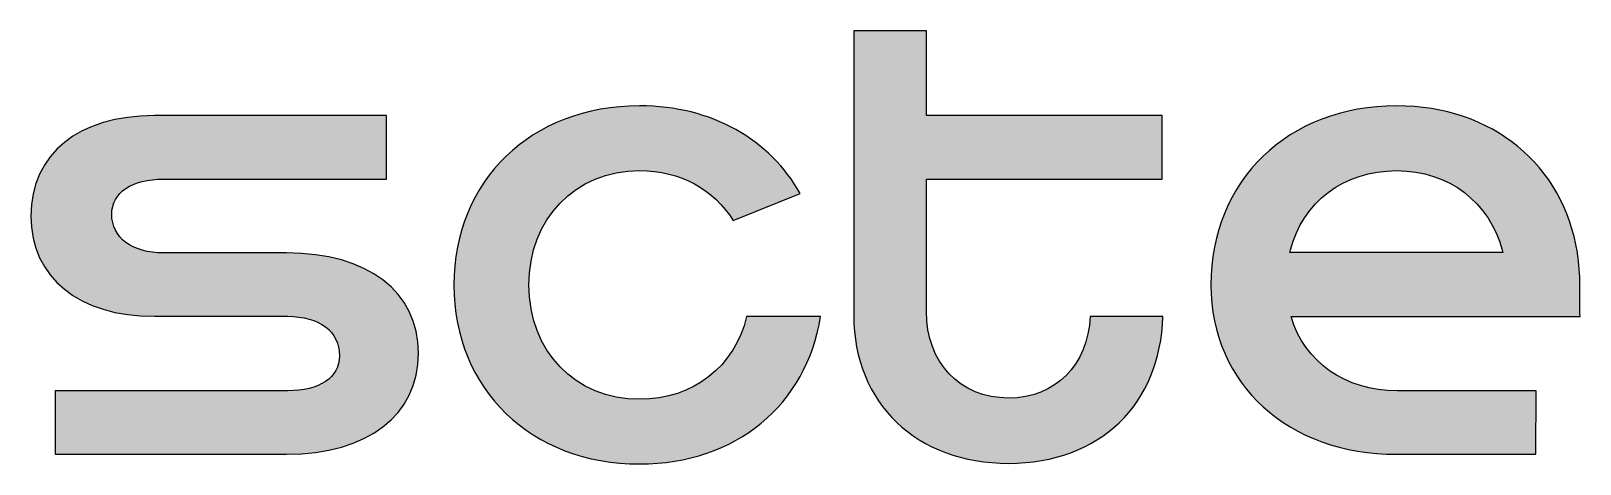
# Model space of a CAD drawing. Header units: millimetres. Extents: x 1841 to 1977, y -2528 to -2309.
# Drawn here: x 1898.78 to 1911.47, y -2489.17 to -2485.62 of the extents above; entities that cross this region are included whole.
import ezdxf

# ---------------------------------------------------------------- set-up
doc = ezdxf.new("R2010")
doc.units = ezdxf.units.MM
doc.layers.add('LASER$cut', color=1, linetype='Continuous', lineweight=0, true_color=0xff0000)
doc.layers.add('LASER$engrave', color=7, linetype='Continuous')

# ---------------------------------------------------------------- blocks, each defined once
blk = doc.blocks.new('Block 01')
at = {"layer": 'LASER$engrave'}
for points in [[(-2.683, 39.814), (-2.702, 39.815), (-2.72, 39.815), (-2.739, 39.816), (-2.757, 39.818), (-2.775, 39.82), (-2.792, 39.822), (-2.81, 39.825), (-2.827, 39.828), (-2.844, 39.831), (-2.861, 39.835), (-2.878, 39.839), (-2.894, 39.844), (-2.911, 39.849), (-2.926, 39.855), (-2.942, 39.86), (-2.958, 39.867), (-2.973, 39.873), (-2.988, 39.88), (-3.003, 39.887), (-3.017, 39.895), (-3.032, 39.903), (-3.046, 39.911), (-3.059, 39.92), (-3.073, 39.929), (-3.086, 39.938), (-3.099, 39.948), (-3.112, 39.958), (-3.124, 39.968), (-3.136, 39.979), (-3.148, 39.99), (-3.159, 40.001), (-3.171, 40.013), (-3.182, 40.024), (-3.192, 40.037), (-3.203, 40.049), (-3.213, 40.062), (-3.222, 40.075), (-3.232, 40.088), (-3.241, 40.102), (-3.25, 40.116), (-3.258, 40.13), (-3.266, 40.145), (-3.274, 40.159), (-3.282, 40.174), (-3.289, 40.19), (-3.296, 40.205), (-3.302, 40.221), (-3.308, 40.237), (-3.314, 40.253), (-3.32, 40.269), (-3.325, 40.286), (-3.329, 40.303), (-3.334, 40.32), (-3.338, 40.338), (-3.341, 40.355), (-3.345, 40.373), (-3.348, 40.391), (-3.35, 40.409), (-3.352, 40.428), (-3.354, 40.447), (-3.355, 40.465), (-3.356, 40.485), (-3.357, 40.504), (-3.357, 40.523), (-3.357, 41.609), (-1.424, 41.609), (-1.424, 42.129), (-3.357, 42.129), (-3.357, 42.823), (-3.952, 42.823), (-3.952, 40.493), (-3.952, 40.46), (-3.95, 40.426), (-3.949, 40.393), (-3.946, 40.361), (-3.943, 40.328), (-3.939, 40.296), (-3.934, 40.265), (-3.928, 40.233), (-3.922, 40.203), (-3.915, 40.172), (-3.908, 40.142), (-3.899, 40.113), (-3.891, 40.083), (-3.881, 40.055), (-3.871, 40.026), (-3.86, 39.998), (-3.848, 39.971), (-3.836, 39.944), (-3.823, 39.917), (-3.809, 39.891), (-3.795, 39.865), (-3.781, 39.84), (-3.765, 39.815), (-3.749, 39.791), (-3.733, 39.767), (-3.715, 39.744), (-3.698, 39.721), (-3.679, 39.699), (-3.66, 39.677), (-3.641, 39.656), (-3.621, 39.635), (-3.6, 39.615), (-3.579, 39.595), (-3.557, 39.576), (-3.535, 39.557), (-3.512, 39.539), (-3.489, 39.522), (-3.465, 39.505), (-3.441, 39.488), (-3.416, 39.472), (-3.39, 39.457), (-3.364, 39.442), (-3.338, 39.428), (-3.311, 39.415), (-3.284, 39.402), (-3.256, 39.39), (-3.228, 39.378), (-3.199, 39.367), (-3.17, 39.357), (-3.14, 39.347), (-3.11, 39.338), (-3.08, 39.329), (-3.049, 39.321), (-3.018, 39.314), (-2.986, 39.307), (-2.954, 39.301), (-2.921, 39.296), (-2.888, 39.292), (-2.855, 39.288), (-2.821, 39.285), (-2.787, 39.282), (-2.753, 39.28), (-2.718, 39.279), (-2.683, 39.279), (-2.648, 39.279), (-2.614, 39.28), (-2.579, 39.282), (-2.546, 39.285), (-2.512, 39.288), (-2.479, 39.292), (-2.447, 39.296), (-2.414, 39.301), (-2.383, 39.307), (-2.351, 39.314), (-2.32, 39.321), (-2.29, 39.329), (-2.26, 39.337), (-2.23, 39.346), (-2.201, 39.356), (-2.172, 39.366), (-2.144, 39.377), (-2.116, 39.389), (-2.089, 39.401), (-2.062, 39.414), (-2.035, 39.427), (-2.009, 39.441), (-1.984, 39.456), (-1.959, 39.471), (-1.934, 39.486), (-1.91, 39.503), (-1.887, 39.52), (-1.864, 39.537), (-1.842, 39.555), (-1.82, 39.573), (-1.798, 39.592), (-1.777, 39.612), (-1.757, 39.632), (-1.737, 39.652), (-1.718, 39.674), (-1.699, 39.695), (-1.681, 39.717), (-1.663, 39.74), (-1.646, 39.763), (-1.63, 39.786), (-1.614, 39.811), (-1.599, 39.835), (-1.584, 39.86), (-1.57, 39.885), (-1.556, 39.911), (-1.543, 39.938), (-1.531, 39.964), (-1.519, 39.992), (-1.508, 40.019), (-1.498, 40.047), (-1.488, 40.076), (-1.479, 40.105), (-1.47, 40.134), (-1.462, 40.164), (-1.455, 40.194), (-1.448, 40.224), (-1.442, 40.255), (-1.437, 40.287), (-1.432, 40.318), (-1.428, 40.35), (-1.425, 40.382), (-1.423, 40.415), (-1.421, 40.448), (-1.419, 40.482), (-2.015, 40.482), (-2.016, 40.463), (-2.017, 40.445), (-2.019, 40.427), (-2.021, 40.409), (-2.023, 40.392), (-2.026, 40.374), (-2.029, 40.357), (-2.033, 40.34), (-2.037, 40.323), (-2.041, 40.306), (-2.045, 40.29), (-2.05, 40.274), (-2.055, 40.258), (-2.061, 40.242), (-2.066, 40.226), (-2.073, 40.211), (-2.079, 40.196), (-2.086, 40.181), (-2.093, 40.167), (-2.1, 40.152), (-2.108, 40.138), (-2.116, 40.124), (-2.124, 40.111), (-2.133, 40.097), (-2.142, 40.084), (-2.151, 40.071), (-2.16, 40.059), (-2.17, 40.046), (-2.18, 40.034), (-2.19, 40.023), (-2.201, 40.011), (-2.212, 40), (-2.223, 39.989), (-2.234, 39.979), (-2.246, 39.968), (-2.258, 39.958), (-2.27, 39.949), (-2.282, 39.939), (-2.295, 39.93), (-2.308, 39.922), (-2.321, 39.913), (-2.334, 39.905), (-2.348, 39.897), (-2.362, 39.89), (-2.376, 39.883), (-2.39, 39.876), (-2.405, 39.869), (-2.419, 39.863), (-2.434, 39.857), (-2.45, 39.852), (-2.465, 39.847), (-2.481, 39.842), (-2.496, 39.838), (-2.512, 39.834), (-2.529, 39.83), (-2.545, 39.827), (-2.562, 39.824), (-2.578, 39.821), (-2.595, 39.819), (-2.613, 39.817), (-2.63, 39.816), (-2.647, 39.815), (-2.665, 39.815)], [(-5.707, 39.804), (-5.732, 39.805), (-5.756, 39.806), (-5.78, 39.807), (-5.804, 39.809), (-5.828, 39.812), (-5.852, 39.815), (-5.875, 39.818), (-5.898, 39.822), (-5.921, 39.827), (-5.943, 39.832), (-5.966, 39.838), (-5.988, 39.845), (-6.009, 39.851), (-6.031, 39.859), (-6.052, 39.866), (-6.072, 39.875), (-6.093, 39.884), (-6.113, 39.893), (-6.133, 39.903), (-6.152, 39.913), (-6.172, 39.924), (-6.19, 39.935), (-6.209, 39.946), (-6.227, 39.958), (-6.245, 39.971), (-6.262, 39.984), (-6.279, 39.997), (-6.296, 40.011), (-6.313, 40.025), (-6.329, 40.04), (-6.344, 40.055), (-6.359, 40.07), (-6.374, 40.086), (-6.389, 40.102), (-6.403, 40.119), (-6.416, 40.136), (-6.43, 40.153), (-6.442, 40.171), (-6.455, 40.189), (-6.467, 40.207), (-6.478, 40.226), (-6.49, 40.245), (-6.5, 40.265), (-6.51, 40.285), (-6.52, 40.305), (-6.53, 40.325), (-6.538, 40.346), (-6.547, 40.367), (-6.555, 40.388), (-6.562, 40.41), (-6.569, 40.432), (-6.576, 40.454), (-6.582, 40.477), (-6.587, 40.5), (-6.592, 40.523), (-6.597, 40.546), (-6.601, 40.569), (-6.604, 40.593), (-6.607, 40.617), (-6.61, 40.642), (-6.612, 40.666), (-6.613, 40.691), (-6.614, 40.716), (-6.614, 40.741), (-6.614, 40.767), (-6.613, 40.792), (-6.612, 40.816), (-6.61, 40.841), (-6.607, 40.865), (-6.604, 40.889), (-6.601, 40.913), (-6.597, 40.937), (-6.592, 40.96), (-6.587, 40.983), (-6.582, 41.006), (-6.576, 41.028), (-6.569, 41.051), (-6.562, 41.073), (-6.555, 41.094), (-6.547, 41.116), (-6.538, 41.137), (-6.53, 41.157), (-6.52, 41.178), (-6.51, 41.198), (-6.5, 41.218), (-6.49, 41.237), (-6.478, 41.256), (-6.467, 41.275), (-6.455, 41.294), (-6.442, 41.312), (-6.43, 41.329), (-6.416, 41.347), (-6.403, 41.364), (-6.389, 41.38), (-6.374, 41.397), (-6.359, 41.412), (-6.344, 41.428), (-6.329, 41.443), (-6.313, 41.457), (-6.296, 41.472), (-6.279, 41.485), (-6.262, 41.499), (-6.245, 41.512), (-6.227, 41.524), (-6.209, 41.536), (-6.19, 41.548), (-6.172, 41.559), (-6.152, 41.57), (-6.133, 41.58), (-6.113, 41.59), (-6.093, 41.599), (-6.072, 41.608), (-6.052, 41.616), (-6.031, 41.624), (-6.009, 41.631), (-5.988, 41.638), (-5.966, 41.644), (-5.943, 41.65), (-5.921, 41.655), (-5.898, 41.66), (-5.875, 41.664), (-5.852, 41.668), (-5.828, 41.671), (-5.804, 41.674), (-5.78, 41.676), (-5.756, 41.677), (-5.732, 41.678), (-5.707, 41.678), (-5.676, 41.678), (-5.645, 41.676), (-5.614, 41.674), (-5.584, 41.671), (-5.554, 41.667), (-5.525, 41.662), (-5.496, 41.657), (-5.468, 41.65), (-5.44, 41.643), (-5.412, 41.635), (-5.385, 41.626), (-5.358, 41.616), (-5.332, 41.605), (-5.307, 41.594), (-5.282, 41.582), (-5.257, 41.569), (-5.233, 41.556), (-5.209, 41.541), (-5.186, 41.526), (-5.164, 41.511), (-5.142, 41.494), (-5.121, 41.477), (-5.1, 41.459), (-5.08, 41.441), (-5.06, 41.422), (-5.041, 41.402), (-5.023, 41.382), (-5.005, 41.361), (-4.988, 41.339), (-4.972, 41.317), (-4.956, 41.294), (-4.941, 41.27), (-4.391, 41.49), (-4.415, 41.531), (-4.44, 41.571), (-4.466, 41.61), (-4.494, 41.648), (-4.523, 41.685), (-4.538, 41.703), (-4.553, 41.721), (-4.569, 41.738), (-4.585, 41.755), (-4.617, 41.789), (-4.651, 41.821), (-4.686, 41.853), (-4.722, 41.883), (-4.759, 41.912), (-4.798, 41.94), (-4.837, 41.966), (-4.877, 41.991), (-4.919, 42.015), (-4.961, 42.038), (-5.005, 42.059), (-5.049, 42.079), (-5.095, 42.098), (-5.141, 42.115), (-5.188, 42.131), (-5.236, 42.145), (-5.285, 42.159), (-5.335, 42.17), (-5.386, 42.18), (-5.438, 42.189), (-5.49, 42.196), (-5.543, 42.201), (-5.597, 42.205), (-5.652, 42.208), (-5.707, 42.209), (-5.748, 42.208), (-5.789, 42.207), (-5.83, 42.205), (-5.87, 42.202), (-5.91, 42.198), (-5.949, 42.193), (-5.988, 42.187), (-6.027, 42.181), (-6.065, 42.173), (-6.103, 42.165), (-6.14, 42.156), (-6.177, 42.147), (-6.213, 42.136), (-6.249, 42.125), (-6.284, 42.113), (-6.319, 42.1), (-6.353, 42.086), (-6.387, 42.072), (-6.42, 42.057), (-6.453, 42.041), (-6.485, 42.024), (-6.517, 42.007), (-6.548, 41.989), (-6.578, 41.97), (-6.608, 41.951), (-6.638, 41.931), (-6.666, 41.91), (-6.694, 41.889), (-6.722, 41.867), (-6.749, 41.844), (-6.775, 41.821), (-6.801, 41.797), (-6.825, 41.772), (-6.85, 41.747), (-6.873, 41.721), (-6.896, 41.694), (-6.919, 41.667), (-6.94, 41.639), (-6.961, 41.611), (-6.981, 41.582), (-7.001, 41.553), (-7.019, 41.523), (-7.037, 41.493), (-7.054, 41.462), (-7.071, 41.43), (-7.087, 41.398), (-7.102, 41.365), (-7.116, 41.332), (-7.129, 41.299), (-7.142, 41.265), (-7.153, 41.23), (-7.164, 41.195), (-7.174, 41.16), (-7.184, 41.124), (-7.192, 41.087), (-7.2, 41.051), (-7.206, 41.013), (-7.212, 40.976), (-7.217, 40.938), (-7.221, 40.899), (-7.225, 40.86), (-7.227, 40.821), (-7.228, 40.781), (-7.229, 40.741), (-7.228, 40.701), (-7.227, 40.662), (-7.225, 40.622), (-7.221, 40.583), (-7.217, 40.545), (-7.212, 40.507), (-7.206, 40.469), (-7.2, 40.432), (-7.192, 40.395), (-7.184, 40.359), (-7.174, 40.323), (-7.164, 40.287), (-7.153, 40.252), (-7.142, 40.218), (-7.129, 40.184), (-7.116, 40.15), (-7.102, 40.117), (-7.087, 40.085), (-7.071, 40.053), (-7.054, 40.021), (-7.037, 39.99), (-7.019, 39.959), (-7.001, 39.93), (-6.981, 39.9), (-6.961, 39.871), (-6.94, 39.843), (-6.919, 39.815), (-6.896, 39.788), (-6.873, 39.762), (-6.85, 39.736), (-6.825, 39.711), (-6.801, 39.686), (-6.775, 39.662), (-6.749, 39.639), (-6.722, 39.616), (-6.694, 39.594), (-6.666, 39.572), (-6.638, 39.552), (-6.608, 39.532), (-6.578, 39.512), (-6.548, 39.493), (-6.517, 39.475), (-6.485, 39.458), (-6.453, 39.442), (-6.42, 39.426), (-6.387, 39.411), (-6.353, 39.396), (-6.319, 39.383), (-6.284, 39.37), (-6.249, 39.358), (-6.213, 39.346), (-6.177, 39.336), (-6.14, 39.326), (-6.103, 39.317), (-6.065, 39.309), (-6.027, 39.302), (-5.988, 39.295), (-5.949, 39.29), (-5.91, 39.285), (-5.87, 39.281), (-5.83, 39.278), (-5.789, 39.276), (-5.748, 39.274), (-5.707, 39.274), (-5.67, 39.274), (-5.633, 39.275), (-5.597, 39.277), (-5.561, 39.28), (-5.526, 39.283), (-5.49, 39.287), (-5.455, 39.291), (-5.421, 39.296), (-5.387, 39.302), (-5.353, 39.309), (-5.319, 39.316), (-5.286, 39.324), (-5.253, 39.332), (-5.221, 39.342), (-5.189, 39.351), (-5.158, 39.362), (-5.126, 39.373), (-5.096, 39.384), (-5.065, 39.397), (-5.035, 39.409), (-5.006, 39.423), (-4.977, 39.437), (-4.948, 39.451), (-4.92, 39.467), (-4.892, 39.482), (-4.865, 39.499), (-4.838, 39.516), (-4.812, 39.533), (-4.786, 39.551), (-4.761, 39.57), (-4.736, 39.589), (-4.712, 39.608), (-4.688, 39.629), (-4.664, 39.649), (-4.641, 39.67), (-4.619, 39.692), (-4.597, 39.714), (-4.576, 39.737), (-4.555, 39.76), (-4.535, 39.784), (-4.515, 39.808), (-4.496, 39.833), (-4.477, 39.858), (-4.459, 39.883), (-4.442, 39.909), (-4.425, 39.936), (-4.408, 39.963), (-4.393, 39.99), (-4.377, 40.018), (-4.363, 40.046), (-4.349, 40.074), (-4.335, 40.103), (-4.323, 40.133), (-4.311, 40.163), (-4.299, 40.193), (-4.288, 40.223), (-4.278, 40.254), (-4.268, 40.286), (-4.259, 40.318), (-4.251, 40.35), (-4.244, 40.382), (-4.237, 40.415), (-4.23, 40.448), (-4.225, 40.482), (-4.83, 40.482), (-4.835, 40.463), (-4.84, 40.444), (-4.846, 40.425), (-4.851, 40.407), (-4.858, 40.389), (-4.864, 40.371), (-4.871, 40.353), (-4.878, 40.335), (-4.886, 40.318), (-4.893, 40.301), (-4.902, 40.284), (-4.91, 40.268), (-4.919, 40.251), (-4.928, 40.235), (-4.937, 40.219), (-4.947, 40.204), (-4.957, 40.188), (-4.967, 40.173), (-4.978, 40.158), (-4.988, 40.144), (-5, 40.129), (-5.011, 40.115), (-5.023, 40.101), (-5.035, 40.088), (-5.047, 40.075), (-5.059, 40.062), (-5.072, 40.049), (-5.085, 40.037), (-5.098, 40.025), (-5.112, 40.013), (-5.126, 40.001), (-5.14, 39.99), (-5.154, 39.979), (-5.169, 39.968), (-5.184, 39.958), (-5.199, 39.948), (-5.214, 39.938), (-5.23, 39.929), (-5.245, 39.92), (-5.261, 39.911), (-5.278, 39.903), (-5.294, 39.894), (-5.311, 39.887), (-5.328, 39.879), (-5.345, 39.872), (-5.362, 39.865), (-5.38, 39.859), (-5.397, 39.853), (-5.415, 39.847), (-5.433, 39.842), (-5.452, 39.837), (-5.47, 39.832), (-5.489, 39.828), (-5.508, 39.824), (-5.527, 39.82), (-5.546, 39.817), (-5.566, 39.814), (-5.585, 39.811), (-5.605, 39.809), (-5.625, 39.808), (-5.645, 39.806), (-5.666, 39.805), (-5.686, 39.805)], [(-8.6, 41.004), (-9.606, 41.004), (-9.631, 41.004), (-9.654, 41.005), (-9.677, 41.007), (-9.7, 41.01), (-9.722, 41.013), (-9.733, 41.015), (-9.743, 41.017), (-9.754, 41.019), (-9.764, 41.021), (-9.774, 41.024), (-9.784, 41.026), (-9.793, 41.029), (-9.803, 41.032), (-9.812, 41.035), (-9.822, 41.039), (-9.831, 41.042), (-9.839, 41.046), (-9.848, 41.05), (-9.857, 41.053), (-9.865, 41.058), (-9.873, 41.062), (-9.881, 41.066), (-9.889, 41.071), (-9.896, 41.075), (-9.904, 41.08), (-9.911, 41.085), (-9.918, 41.09), (-9.925, 41.095), (-9.931, 41.101), (-9.938, 41.106), (-9.944, 41.112), (-9.95, 41.118), (-9.956, 41.124), (-9.961, 41.13), (-9.967, 41.136), (-9.972, 41.142), (-9.977, 41.149), (-9.982, 41.155), (-9.987, 41.162), (-9.991, 41.169), (-9.995, 41.176), (-9.999, 41.183), (-10.003, 41.19), (-10.006, 41.198), (-10.01, 41.205), (-10.013, 41.213), (-10.016, 41.22), (-10.018, 41.228), (-10.021, 41.236), (-10.023, 41.244), (-10.025, 41.252), (-10.027, 41.26), (-10.028, 41.269), (-10.03, 41.277), (-10.031, 41.286), (-10.031, 41.295), (-10.032, 41.303), (-10.032, 41.312), (-10.033, 41.321), (-10.032, 41.33), (-10.032, 41.338), (-10.031, 41.346), (-10.031, 41.354), (-10.03, 41.362), (-10.028, 41.37), (-10.027, 41.377), (-10.025, 41.385), (-10.023, 41.392), (-10.021, 41.4), (-10.018, 41.407), (-10.016, 41.414), (-10.013, 41.421), (-10.01, 41.428), (-10.006, 41.435), (-10.003, 41.441), (-9.999, 41.448), (-9.995, 41.455), (-9.991, 41.461), (-9.987, 41.467), (-9.982, 41.473), (-9.977, 41.479), (-9.972, 41.485), (-9.967, 41.491), (-9.961, 41.496), (-9.956, 41.502), (-9.95, 41.507), (-9.944, 41.512), (-9.938, 41.517), (-9.931, 41.522), (-9.925, 41.527), (-9.918, 41.532), (-9.911, 41.537), (-9.904, 41.541), (-9.896, 41.545), (-9.889, 41.549), (-9.881, 41.554), (-9.873, 41.557), (-9.865, 41.561), (-9.857, 41.565), (-9.848, 41.568), (-9.839, 41.572), (-9.831, 41.575), (-9.822, 41.578), (-9.812, 41.581), (-9.803, 41.584), (-9.793, 41.586), (-9.784, 41.589), (-9.774, 41.591), (-9.764, 41.594), (-9.743, 41.598), (-9.722, 41.601), (-9.7, 41.604), (-9.677, 41.606), (-9.654, 41.608), (-9.631, 41.608), (-9.606, 41.609), (-7.785, 41.609), (-7.782, 41.609), (-7.782, 42.129), (-7.785, 42.129), (-9.683, 42.129), (-9.741, 42.128), (-9.797, 42.126), (-9.852, 42.121), (-9.878, 42.118), (-9.905, 42.115), (-9.931, 42.111), (-9.957, 42.107), (-9.982, 42.102), (-10.007, 42.097), (-10.031, 42.092), (-10.056, 42.086), (-10.079, 42.079), (-10.103, 42.073), (-10.126, 42.065), (-10.149, 42.058), (-10.171, 42.05), (-10.193, 42.041), (-10.214, 42.032), (-10.235, 42.023), (-10.256, 42.014), (-10.276, 42.004), (-10.295, 41.993), (-10.315, 41.982), (-10.334, 41.971), (-10.352, 41.959), (-10.37, 41.948), (-10.388, 41.935), (-10.405, 41.922), (-10.421, 41.909), (-10.438, 41.896), (-10.453, 41.882), (-10.469, 41.868), (-10.484, 41.853), (-10.498, 41.838), (-10.512, 41.823), (-10.525, 41.807), (-10.538, 41.791), (-10.551, 41.775), (-10.563, 41.758), (-10.574, 41.741), (-10.585, 41.724), (-10.595, 41.706), (-10.605, 41.688), (-10.615, 41.669), (-10.624, 41.65), (-10.632, 41.631), (-10.64, 41.612), (-10.648, 41.592), (-10.654, 41.572), (-10.661, 41.552), (-10.667, 41.531), (-10.672, 41.51), (-10.677, 41.488), (-10.681, 41.467), (-10.685, 41.445), (-10.688, 41.422), (-10.69, 41.4), (-10.692, 41.377), (-10.694, 41.354), (-10.694, 41.33), (-10.695, 41.306), (-10.694, 41.283), (-10.694, 41.26), (-10.692, 41.237), (-10.69, 41.214), (-10.688, 41.191), (-10.685, 41.169), (-10.681, 41.147), (-10.677, 41.126), (-10.672, 41.105), (-10.667, 41.084), (-10.661, 41.063), (-10.654, 41.043), (-10.648, 41.023), (-10.64, 41.003), (-10.632, 40.984), (-10.624, 40.965), (-10.615, 40.946), (-10.605, 40.927), (-10.595, 40.909), (-10.585, 40.891), (-10.574, 40.874), (-10.563, 40.857), (-10.551, 40.84), (-10.538, 40.824), (-10.525, 40.808), (-10.512, 40.792), (-10.498, 40.777), (-10.484, 40.762), (-10.469, 40.747), (-10.453, 40.733), (-10.438, 40.719), (-10.421, 40.705), (-10.405, 40.692), (-10.388, 40.679), (-10.37, 40.667), (-10.352, 40.655), (-10.334, 40.643), (-10.315, 40.632), (-10.295, 40.621), (-10.276, 40.611), (-10.256, 40.6), (-10.235, 40.591), (-10.214, 40.581), (-10.193, 40.573), (-10.171, 40.564), (-10.149, 40.556), (-10.126, 40.548), (-10.103, 40.541), (-10.079, 40.534), (-10.056, 40.528), (-10.031, 40.522), (-10.007, 40.516), (-9.982, 40.511), (-9.957, 40.506), (-9.931, 40.502), (-9.905, 40.498), (-9.878, 40.495), (-9.852, 40.492), (-9.797, 40.487), (-9.741, 40.484), (-9.683, 40.484), (-9.681, 40.484), (-8.593, 40.484), (-8.569, 40.483), (-8.545, 40.482), (-8.522, 40.48), (-8.499, 40.478), (-8.477, 40.475), (-8.467, 40.473), (-8.456, 40.471), (-8.446, 40.469), (-8.435, 40.466), (-8.425, 40.464), (-8.415, 40.461), (-8.406, 40.458), (-8.396, 40.455), (-8.387, 40.452), (-8.378, 40.449), (-8.369, 40.445), (-8.36, 40.442), (-8.351, 40.438), (-8.343, 40.434), (-8.334, 40.43), (-8.326, 40.425), (-8.318, 40.421), (-8.31, 40.417), (-8.303, 40.412), (-8.295, 40.407), (-8.288, 40.402), (-8.281, 40.397), (-8.274, 40.391), (-8.268, 40.386), (-8.261, 40.38), (-8.255, 40.375), (-8.249, 40.369), (-8.243, 40.363), (-8.238, 40.357), (-8.232, 40.35), (-8.227, 40.344), (-8.222, 40.337), (-8.217, 40.331), (-8.212, 40.324), (-8.208, 40.317), (-8.204, 40.31), (-8.2, 40.303), (-8.196, 40.295), (-8.193, 40.288), (-8.189, 40.28), (-8.186, 40.273), (-8.183, 40.265), (-8.181, 40.257), (-8.178, 40.249), (-8.176, 40.24), (-8.174, 40.232), (-8.172, 40.224), (-8.171, 40.215), (-8.169, 40.206), (-8.168, 40.198), (-8.168, 40.189), (-8.167, 40.18), (-8.167, 40.171), (-8.167, 40.161), (-8.167, 40.153), (-8.167, 40.145), (-8.168, 40.137), (-8.168, 40.129), (-8.169, 40.121), (-8.171, 40.113), (-8.172, 40.105), (-8.174, 40.098), (-8.176, 40.09), (-8.178, 40.083), (-8.181, 40.076), (-8.183, 40.069), (-8.186, 40.061), (-8.189, 40.055), (-8.193, 40.048), (-8.196, 40.041), (-8.2, 40.035), (-8.204, 40.028), (-8.208, 40.022), (-8.212, 40.016), (-8.217, 40.009), (-8.222, 40.003), (-8.227, 39.998), (-8.232, 39.992), (-8.238, 39.986), (-8.243, 39.981), (-8.249, 39.975), (-8.255, 39.97), (-8.261, 39.965), (-8.268, 39.96), (-8.274, 39.955), (-8.281, 39.951), (-8.288, 39.946), (-8.295, 39.942), (-8.303, 39.937), (-8.31, 39.933), (-8.318, 39.929), (-8.326, 39.925), (-8.334, 39.921), (-8.343, 39.918), (-8.351, 39.914), (-8.36, 39.911), (-8.369, 39.908), (-8.378, 39.905), (-8.387, 39.902), (-8.396, 39.899), (-8.406, 39.896), (-8.415, 39.894), (-8.425, 39.891), (-8.435, 39.889), (-8.456, 39.885), (-8.477, 39.882), (-8.499, 39.879), (-8.522, 39.877), (-8.545, 39.875), (-8.569, 39.874), (-8.593, 39.874), (-10.494, 39.874), (-10.496, 39.874), (-10.496, 39.353), (-10.494, 39.353), (-8.6, 39.353), (-8.538, 39.354), (-8.478, 39.357), (-8.42, 39.362), (-8.363, 39.368), (-8.335, 39.372), (-8.307, 39.376), (-8.28, 39.381), (-8.254, 39.386), (-8.227, 39.392), (-8.201, 39.398), (-8.176, 39.405), (-8.151, 39.412), (-8.126, 39.419), (-8.102, 39.427), (-8.078, 39.435), (-8.055, 39.443), (-8.032, 39.452), (-8.01, 39.462), (-7.988, 39.472), (-7.966, 39.482), (-7.945, 39.493), (-7.924, 39.504), (-7.904, 39.515), (-7.885, 39.527), (-7.865, 39.539), (-7.847, 39.551), (-7.828, 39.564), (-7.81, 39.578), (-7.793, 39.591), (-7.776, 39.605), (-7.76, 39.62), (-7.744, 39.634), (-7.729, 39.65), (-7.714, 39.665), (-7.7, 39.681), (-7.686, 39.697), (-7.673, 39.714), (-7.66, 39.73), (-7.648, 39.748), (-7.636, 39.765), (-7.625, 39.783), (-7.614, 39.801), (-7.604, 39.82), (-7.595, 39.838), (-7.586, 39.858), (-7.577, 39.877), (-7.569, 39.897), (-7.562, 39.917), (-7.555, 39.937), (-7.549, 39.958), (-7.543, 39.979), (-7.538, 40), (-7.534, 40.022), (-7.53, 40.044), (-7.527, 40.066), (-7.524, 40.089), (-7.522, 40.111), (-7.52, 40.134), (-7.52, 40.158), (-7.519, 40.181), (-7.52, 40.205), (-7.52, 40.228), (-7.522, 40.251), (-7.524, 40.274), (-7.527, 40.296), (-7.53, 40.318), (-7.534, 40.34), (-7.538, 40.362), (-7.543, 40.383), (-7.549, 40.404), (-7.555, 40.425), (-7.562, 40.445), (-7.569, 40.465), (-7.577, 40.485), (-7.586, 40.504), (-7.595, 40.523), (-7.604, 40.542), (-7.614, 40.56), (-7.625, 40.578), (-7.636, 40.596), (-7.648, 40.613), (-7.66, 40.631), (-7.673, 40.647), (-7.686, 40.664), (-7.7, 40.68), (-7.714, 40.695), (-7.729, 40.711), (-7.744, 40.726), (-7.76, 40.74), (-7.776, 40.755), (-7.793, 40.769), (-7.81, 40.782), (-7.828, 40.795), (-7.847, 40.808), (-7.865, 40.821), (-7.885, 40.833), (-7.904, 40.844), (-7.924, 40.856), (-7.945, 40.867), (-7.966, 40.877), (-7.988, 40.887), (-8.01, 40.897), (-8.032, 40.906), (-8.055, 40.915), (-8.078, 40.924), (-8.102, 40.932), (-8.126, 40.939), (-8.151, 40.947), (-8.176, 40.953), (-8.201, 40.96), (-8.227, 40.966), (-8.254, 40.971), (-8.28, 40.977), (-8.307, 40.981), (-8.335, 40.986), (-8.363, 40.989), (-8.42, 40.996), (-8.478, 41), (-8.538, 41.003)]]:
    blk.add_hatch(color=256, dxfattribs=at).paths.add_polyline_path(points, flags=0)
h = blk.add_hatch(color=256, dxfattribs=at)
h.paths.add_polyline_path([(-0.368, 40.482), (2, 40.482), (1.999, 40.508), (1.999, 40.508), (1.999, 40.741), (1.999, 40.774), (1.998, 40.807), (1.996, 40.839), (1.994, 40.871), (1.991, 40.903), (1.988, 40.934), (1.984, 40.966), (1.98, 40.996), (1.979, 41.006), (1.978, 41.006), (1.973, 41.039), (1.966, 41.072), (1.959, 41.105), (1.952, 41.137), (1.943, 41.169), (1.934, 41.201), (1.925, 41.232), (1.914, 41.263), (1.903, 41.293), (1.892, 41.323), (1.88, 41.353), (1.867, 41.382), (1.854, 41.411), (1.84, 41.44), (1.825, 41.468), (1.81, 41.496), (1.794, 41.523), (1.778, 41.55), (1.761, 41.576), (1.743, 41.602), (1.725, 41.627), (1.706, 41.652), (1.687, 41.677), (1.668, 41.701), (1.647, 41.724), (1.626, 41.747), (1.605, 41.77), (1.583, 41.792), (1.561, 41.814), (1.538, 41.835), (1.515, 41.855), (1.491, 41.876), (1.466, 41.895), (1.441, 41.914), (1.416, 41.933), (1.39, 41.95), (1.364, 41.968), (1.337, 41.985), (1.31, 42.001), (1.282, 42.017), (1.254, 42.032), (1.226, 42.046), (1.197, 42.06), (1.167, 42.074), (1.137, 42.087), (1.107, 42.099), (1.076, 42.11), (1.045, 42.121), (1.014, 42.132), (0.982, 42.141), (0.949, 42.15), (0.917, 42.159), (0.884, 42.167), (0.85, 42.174), (0.817, 42.18), (0.782, 42.186), (0.748, 42.191), (0.713, 42.196), (0.678, 42.2), (0.642, 42.203), (0.606, 42.205), (0.57, 42.207), (0.534, 42.208), (0.497, 42.209), (0.456, 42.208), (0.415, 42.207), (0.374, 42.205), (0.334, 42.202), (0.294, 42.198), (0.254, 42.193), (0.215, 42.187), (0.177, 42.181), (0.139, 42.173), (0.101, 42.165), (0.064, 42.156), (0.027, 42.147), (-0.009, 42.136), (-0.045, 42.125), (-0.08, 42.113), (-0.115, 42.1), (-0.149, 42.086), (-0.183, 42.072), (-0.216, 42.057), (-0.249, 42.041), (-0.281, 42.024), (-0.313, 42.007), (-0.344, 41.989), (-0.374, 41.97), (-0.404, 41.951), (-0.434, 41.931), (-0.462, 41.91), (-0.491, 41.889), (-0.518, 41.867), (-0.545, 41.844), (-0.571, 41.821), (-0.597, 41.797), (-0.622, 41.772), (-0.646, 41.747), (-0.67, 41.721), (-0.692, 41.694), (-0.715, 41.667), (-0.736, 41.639), (-0.757, 41.611), (-0.777, 41.582), (-0.797, 41.553), (-0.815, 41.523), (-0.833, 41.493), (-0.851, 41.462), (-0.867, 41.43), (-0.883, 41.398), (-0.898, 41.365), (-0.912, 41.332), (-0.925, 41.299), (-0.938, 41.265), (-0.95, 41.23), (-0.96, 41.195), (-0.971, 41.16), (-0.98, 41.124), (-0.988, 41.087), (-0.996, 41.051), (-1.003, 41.013), (-1.008, 40.976), (-1.013, 40.938), (-1.018, 40.899), (-1.021, 40.86), (-1.023, 40.821), (-1.024, 40.781), (-1.025, 40.741), (-1.024, 40.703), (-1.023, 40.666), (-1.021, 40.629), (-1.018, 40.592), (-1.013, 40.555), (-1.008, 40.519), (-1.003, 40.484), (-0.996, 40.448), (-0.988, 40.413), (-0.98, 40.379), (-0.971, 40.345), (-0.96, 40.311), (-0.95, 40.278), (-0.938, 40.245), (-0.925, 40.213), (-0.912, 40.181), (-0.898, 40.15), (-0.883, 40.119), (-0.867, 40.089), (-0.851, 40.059), (-0.833, 40.03), (-0.815, 40.001), (-0.797, 39.973), (-0.777, 39.945), (-0.757, 39.918), (-0.736, 39.891), (-0.715, 39.865), (-0.692, 39.839), (-0.67, 39.814), (-0.646, 39.79), (-0.622, 39.766), (-0.597, 39.742), (-0.571, 39.72), (-0.545, 39.698), (-0.518, 39.676), (-0.491, 39.655), (-0.462, 39.635), (-0.434, 39.615), (-0.404, 39.596), (-0.374, 39.578), (-0.344, 39.56), (-0.313, 39.543), (-0.281, 39.527), (-0.249, 39.511), (-0.216, 39.497), (-0.183, 39.482), (-0.149, 39.469), (-0.115, 39.456), (-0.08, 39.444), (-0.045, 39.432), (-0.009, 39.422), (0.027, 39.412), (0.064, 39.403), (0.101, 39.394), (0.139, 39.386), (0.177, 39.38), (0.215, 39.374), (0.254, 39.368), (0.294, 39.364), (0.334, 39.36), (0.374, 39.357), (0.415, 39.355), (0.456, 39.354), (0.497, 39.353), (1.637, 39.353), (1.641, 39.874), (0.5, 39.874), (0.461, 39.875), (0.441, 39.876), (0.422, 39.877), (0.402, 39.878), (0.383, 39.88), (0.364, 39.883), (0.345, 39.885), (0.327, 39.888), (0.308, 39.891), (0.29, 39.895), (0.271, 39.898), (0.253, 39.903), (0.235, 39.907), (0.218, 39.912), (0.2, 39.917), (0.183, 39.922), (0.166, 39.928), (0.149, 39.934), (0.132, 39.94), (0.115, 39.947), (0.099, 39.954), (0.083, 39.961), (0.067, 39.968), (0.051, 39.976), (0.036, 39.984), (0.02, 39.993), (0.005, 40.001), (-0.01, 40.01), (-0.024, 40.019), (-0.039, 40.029), (-0.053, 40.039), (-0.067, 40.049), (-0.081, 40.059), (-0.094, 40.07), (-0.108, 40.08), (-0.121, 40.091), (-0.133, 40.103), (-0.146, 40.114), (-0.158, 40.126), (-0.17, 40.138), (-0.182, 40.151), (-0.193, 40.163), (-0.205, 40.176), (-0.216, 40.189), (-0.226, 40.203), (-0.237, 40.216), (-0.247, 40.23), (-0.257, 40.244), (-0.266, 40.258), (-0.275, 40.273), (-0.284, 40.288), (-0.293, 40.303), (-0.301, 40.318), (-0.309, 40.333), (-0.317, 40.349), (-0.325, 40.365), (-0.332, 40.381), (-0.339, 40.397), (-0.345, 40.414), (-0.351, 40.43), (-0.357, 40.447), (-0.363, 40.464)], flags=0)
h.paths.add_polyline_path([(0.497, 41.678), (0.517, 41.678), (0.537, 41.677), (0.557, 41.676), (0.577, 41.675), (0.596, 41.673), (0.616, 41.671), (0.635, 41.669), (0.654, 41.666), (0.673, 41.663), (0.692, 41.66), (0.71, 41.656), (0.728, 41.651), (0.747, 41.647), (0.765, 41.642), (0.782, 41.637), (0.8, 41.631), (0.817, 41.625), (0.834, 41.619), (0.851, 41.613), (0.868, 41.606), (0.885, 41.598), (0.901, 41.591), (0.917, 41.583), (0.933, 41.575), (0.949, 41.566), (0.964, 41.558), (0.98, 41.549), (0.995, 41.539), (1.009, 41.53), (1.024, 41.52), (1.038, 41.509), (1.052, 41.499), (1.066, 41.488), (1.08, 41.477), (1.093, 41.465), (1.106, 41.454), (1.119, 41.442), (1.132, 41.43), (1.144, 41.417), (1.156, 41.404), (1.168, 41.391), (1.18, 41.378), (1.191, 41.365), (1.202, 41.351), (1.213, 41.337), (1.223, 41.323), (1.233, 41.308), (1.243, 41.294), (1.253, 41.279), (1.262, 41.263), (1.271, 41.248), (1.28, 41.232), (1.289, 41.216), (1.297, 41.2), (1.305, 41.184), (1.312, 41.168), (1.319, 41.151), (1.326, 41.134), (1.333, 41.117), (1.339, 41.099), (1.345, 41.082), (1.351, 41.064), (1.357, 41.046), (1.362, 41.028), (1.367, 41.006), (-0.379, 41.006), (-0.373, 41.029), (-0.363, 41.065), (-0.357, 41.082), (-0.352, 41.1), (-0.345, 41.117), (-0.339, 41.134), (-0.332, 41.151), (-0.325, 41.168), (-0.317, 41.185), (-0.309, 41.201), (-0.301, 41.217), (-0.293, 41.233), (-0.284, 41.248), (-0.275, 41.264), (-0.266, 41.279), (-0.256, 41.294), (-0.246, 41.309), (-0.236, 41.323), (-0.225, 41.337), (-0.215, 41.351), (-0.204, 41.365), (-0.192, 41.379), (-0.181, 41.392), (-0.169, 41.405), (-0.156, 41.417), (-0.144, 41.43), (-0.131, 41.442), (-0.118, 41.454), (-0.105, 41.466), (-0.092, 41.477), (-0.078, 41.488), (-0.064, 41.499), (-0.05, 41.51), (-0.035, 41.52), (-0.021, 41.53), (-0.006, 41.539), (0.009, 41.549), (0.025, 41.558), (0.04, 41.567), (0.056, 41.575), (0.072, 41.583), (0.089, 41.591), (0.105, 41.599), (0.122, 41.606), (0.139, 41.613), (0.156, 41.619), (0.173, 41.625), (0.191, 41.631), (0.209, 41.637), (0.227, 41.642), (0.245, 41.647), (0.263, 41.652), (0.282, 41.656), (0.3, 41.66), (0.319, 41.663), (0.338, 41.666), (0.358, 41.669), (0.377, 41.671), (0.397, 41.673), (0.416, 41.675), (0.436, 41.676), (0.456, 41.677), (0.477, 41.678)], flags=0)
for p, q in [((-4.941, 41.27), (-4.391, 41.49)), ((1.367, 41.006), (-0.379, 41.006)), ((-4.225, 40.482), (-4.83, 40.482)), ((-1.419, 40.482), (-2.015, 40.482))]:
    blk.add_line(p, q, dxfattribs=at)
for points in [[(-3.357, 40.523), (-3.357, 41.609), (-1.424, 41.609), (-1.424, 42.129), (-3.357, 42.129), (-3.357, 42.823), (-3.952, 42.823), (-3.952, 40.493)], [(-9.606, 41.609), (-7.785, 41.609), (-7.782, 41.609), (-7.782, 42.129), (-7.785, 42.129), (-9.681, 42.129), (-9.683, 42.129)], [(-8.6, 41.004), (-8.603, 41.004), (-9.606, 41.004)], [(1.98, 40.996), (1.979, 41.006), (1.978, 41.006)], [(-0.368, 40.482), (2, 40.482), (1.999, 40.508), (1.999, 40.508), (1.999, 40.741)], [(-9.683, 40.484), (-9.681, 40.484), (-8.593, 40.484)], [(-8.593, 39.874), (-10.494, 39.874), (-10.496, 39.874), (-10.496, 39.353), (-10.494, 39.353), (-8.603, 39.353), (-8.6, 39.353)], [(0.497, 39.353), (1.637, 39.353), (1.641, 39.874), (0.5, 39.874)]]:
    blk.add_lwpolyline(points, dxfattribs=at)
for points in [[(-5.707, 42.209), (-6.594, 42.209), (-7.229, 41.599), (-7.229, 40.741)], [(-4.391, 41.49), (-4.638, 41.932), (-5.113, 42.209), (-5.707, 42.209)], [(0.497, 42.209), (-0.39, 42.209), (-1.025, 41.599), (-1.025, 40.741)], [(1.978, 41.006), (1.864, 41.721), (1.286, 42.209), (0.497, 42.209)], [(-9.683, 42.129), (-10.303, 42.129), (-10.695, 41.817), (-10.695, 41.306)], [(-6.614, 40.741), (-6.614, 41.282), (-6.237, 41.678), (-5.707, 41.678)], [(-5.707, 41.678), (-5.371, 41.678), (-5.098, 41.523), (-4.941, 41.27)], [(-0.373, 41.029), (-0.272, 41.417), (0.06, 41.678), (0.497, 41.678)], [(0.497, 41.678), (0.929, 41.678), (1.257, 41.416), (1.362, 41.028)], [(-10.033, 41.321), (-10.033, 41.5), (-9.869, 41.609), (-9.606, 41.609)], [(-10.695, 41.306), (-10.695, 40.801), (-10.303, 40.484), (-9.683, 40.484)], [(-9.606, 41.004), (-9.869, 41.004), (-10.033, 41.128), (-10.033, 41.321)], [(-7.519, 40.181), (-7.519, 40.687), (-7.936, 41.004), (-8.6, 41.004)], [(-0.379, 41.006), (-0.377, 41.013), (-0.375, 41.021), (-0.373, 41.029)], [(1.362, 41.028), (1.364, 41.021), (1.365, 41.013), (1.367, 41.006)], [(1.999, 40.741), (1.999, 40.829), (1.992, 40.914), (1.98, 40.996)], [(-7.229, 40.741), (-7.229, 39.884), (-6.594, 39.274), (-5.707, 39.274)], [(-5.707, 39.804), (-6.237, 39.804), (-6.614, 40.201), (-6.614, 40.741)], [(-1.025, 40.741), (-1.025, 39.928), (-0.39, 39.353), (0.497, 39.353)], [(-2.683, 39.814), (-3.084, 39.814), (-3.357, 40.107), (-3.357, 40.523)], [(-8.593, 40.484), (-8.33, 40.484), (-8.167, 40.36), (-8.167, 40.161)], [(-5.707, 39.274), (-4.916, 39.274), (-4.337, 39.763), (-4.225, 40.482)], [(-4.83, 40.482), (-4.929, 40.073), (-5.265, 39.804), (-5.707, 39.804)], [(-3.952, 40.493), (-3.952, 39.77), (-3.436, 39.279), (-2.683, 39.279)], [(-2.683, 39.279), (-1.934, 39.279), (-1.438, 39.766), (-1.419, 40.482)], [(-2.015, 40.482), (-2.032, 40.087), (-2.3, 39.814), (-2.683, 39.814)], [(0.5, 39.874), (0.074, 39.874), (-0.26, 40.11), (-0.368, 40.482)], [(-8.6, 39.353), (-7.936, 39.353), (-7.519, 39.676), (-7.519, 40.181)], [(-8.167, 40.161), (-8.167, 39.983), (-8.33, 39.874), (-8.593, 39.874)]]:
    blk.add_open_spline(points, degree=3, dxfattribs=at)

msp = doc.modelspace()

# ---------------------------------------------------------------- block references
at = {"layer": 'LASER$cut'}
msp.add_blockref('Block 01', (1909.475, -2528.447), dxfattribs=at)

doc.saveas('drawing.dxf')
